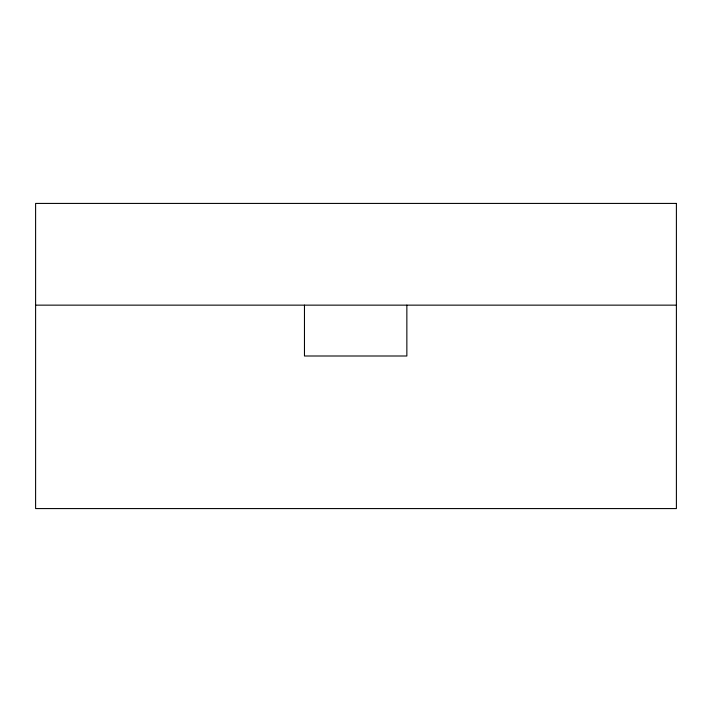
<?xml version="1.0" encoding="UTF-8"?>
<svg xmlns="http://www.w3.org/2000/svg" width="712" height="712" viewBox="0 0 712 712"><rect width="100%" height="100%" fill="white"/><g stroke="black" fill="none" stroke-linecap="round" stroke-linejoin="round"><path stroke-width="1.07" d="M35.6 305.145L676.4 305.145M406.855 305.145L406.855 356L304.469 356L304.469 305.145M676.4 203.427L35.6 203.427L35.6 508.573L676.4 508.573L676.4 203.427"/></g></svg>
